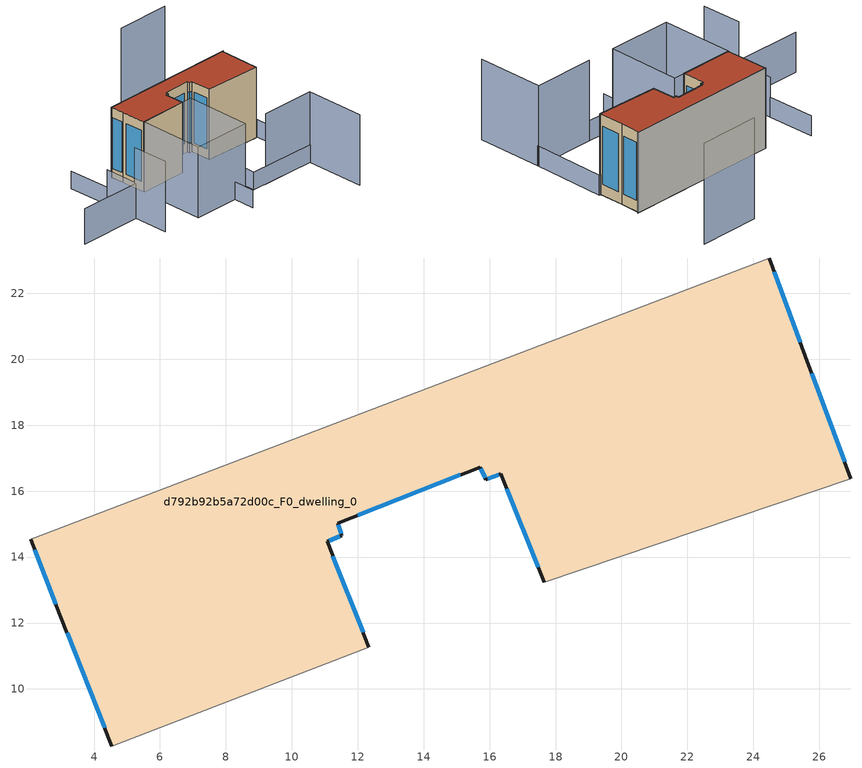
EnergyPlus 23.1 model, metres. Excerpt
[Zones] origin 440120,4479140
d792b92b5a72d00c_F0_dwelling_0
 floor ground (EU_floor_Construction): 26.96,16.38 25.57,20.1 24.48,23.07 2.08,14.54 2.96,12.25 4.54,8.27 12.33,11.27 11.07,14.48 11.51,14.65 11.4,15.03 15.71,16.73 15.89,16.35 16.34,16.52 17.66,13.24 z0
 wall outside (EU_wall_Construction): 17.66,13.24 16.34,16.52 15.89,16.35 15.71,16.73 11.4,15.03 11.51,14.65 11.07,14.48 12.33,11.27 / 4.54,8.27 2.96,12.25 2.08,14.54 / 24.48,23.07 25.57,20.1 26.96,16.38 z0:12
 wall adiabatic (EU_wall_Construction): 26.96,16.38 17.66,13.24 / 12.33,11.27 4.54,8.27 / 2.08,14.54 24.48,23.07 z0:12
 window (EU_Window_Construction): 25.76,19.58 26.77,16.9 / 17.48,13.69 16.53,16.07 / 16.28,16.5 15.95,16.37 / 15.86,16.4 15.73,16.67 / 15.11,16.49 12,15.27 / 11.41,14.98 11.5,14.7 / 11.45,14.63 11.13,14.5 / 11.25,14.03 12.16,11.72 / 4.32,8.82 3.18,11.7 / 2.84,12.57 2.2,14.22 / 24.63,22.66 25.42,20.51 z1.67:10.33
 roof outside (EU_roof_Construction): 24.48,23.07 25.57,20.1 26.96,16.38 17.66,13.24 16.34,16.52 15.89,16.35 15.71,16.73 11.4,15.03 11.51,14.65 11.07,14.48 12.33,11.27 4.54,8.27 2.96,12.25 2.08,14.54 z12
shading: -0.13,1.73 2.11,-4.06 / 22.02,2.78 30.88,6.13 / 30.88,6.13 34.55,-3.58 / 24.72,23.16 2.03,14.52 / 13.95,11.89 17.91,1.3 / 17.91,1.3 8.47,-2.23 / 8.47,-2.23 4.51,8.36 / 4.51,8.36 13.95,11.89 z0:12; 8.5,-2.11 15.86,0.56 / 15.86,0.56 17.15,-3.01 / -4.81,14 -2.05,7.21 / 19.67,1.93 15.85,12.61 / 15.85,12.61 27.13,16.63 / 27.13,16.63 30.94,5.96 / 30.94,5.96 19.67,1.93 z0:3; -2.12,7.18 -0.01,1.52 / -0.01,1.52 -10.33,-2.34 z0:6; 20.42,34.44 11.56,31.02 z0:15
[Building]
EU S2 Campaign: North Axis=0; Terrain=City; Solar Distribution=FullExterior
[Site:Location]
Madrid: Latitude=40.5; Longitude=-3.5; Time Zone=1; Elevation=609
[SizingPeriod:WeatherFileDays]
AnnualSizingPeriod: Begin Month=1; Begin Day of Month=1; End Month=12; End Day of Month=31; Day of Week for Start Day=Monday; Use Weather File Daylight Saving Period=No; Use Weather File Rain and Snow Indicators=No
[MATERIAL]
EU_InternalMass_Material: Roughness=MediumRough; Thickness=0.1; Conductivity=1; Density=1800; Specific Heat=900; Thermal Absorptance=0.9; Solar Absorptance=0.7; Visible Absorptance=0.7
[MATERIAL:NOMASS] Roughness=MediumRough; Thermal Absorptance=0.9; Solar Absorptance=0.7; Visible Absorptance=0.7
Name | Thermal Resistance
EU_wall_NoMass | 1.60022
EU_roof_NoMass | 1.57597
EU_floor_NoMass | 0.470652
[WINDOWMATERIAL:SIMPLEGLAZINGSYSTEM]
EU_Window_SimpleGlazing: UFactor=3.28802; Solar Heat Gain Coefficient=0.85; Visible Transmittance=0.85
[CONSTRUCTION]
EU_wall_Construction: EU_wall_NoMass
EU_roof_Construction: EU_roof_NoMass
EU_floor_Construction: EU_floor_NoMass
EU_InternalMass_Construction: EU_InternalMass_Material
EU_Window_Construction: EU_Window_SimpleGlazing
[ZONE]
d792b92b5a72d00c_F0_dwelling_0: Type=1; Multiplier=1; Ceiling Height=autocalculate; Volume=1695.81; Floor Area=autocalculate; Part of Total Floor Area=Yes
[INTERNALMASS]
d792b92b5a72d00c_F0_dwelling_0_EU_InternalMass: Construction=EU_InternalMass_Construction; Zone or ZoneList=d792b92b5a72d00c_F0_dwelling_0; Surface Area=141.318
[OTHEREQUIPMENT]
EU_Step8_InternalGain_d792b92b5a72d00c_F0_dwelling_0_f000: Fuel Type=Electricity; Zone or ZoneList or Space or SpaceList=d792b92b5a72d00c_F0_dwelling_0; Schedule=EU_Step8_GainSchedule_d792b92b5a72d00c_F0_dwelling_0_f000; Design Level Calculation Method=Watts/Area; Power per Zone Floor Area=1; Fraction Latent=0; Fraction Radiant=0; Fraction Lost=0; Carbon Dioxide Generation Rate=0; EndUse Subcategory=EU_Step8_InternalGains
[ZONEVENTILATION:DESIGNFLOWRATE]
EU_ConstantAir_d792b92b5a72d00c_F0_dwelling_0: Zone or ZoneList or Space or SpaceList=d792b92b5a72d00c_F0_dwelling_0; Schedule=EU_AlwaysOn; Design Flow Rate Calculation Method=AirChanges/Hour; Air Changes per Hour=0.480704; Ventilation Type=Natural; Fan Pressure Rise=0; Fan Total Efficiency=1; Constant Term Coefficient=1; Temperature Term Coefficient=0; Velocity Term Coefficient=0; Velocity Squared Term Coefficient=0; Minimum Indoor Temperature=-100; Maximum Indoor Temperature=100; Delta Temperature=-100; Minimum Outdoor Temperature=-100; Maximum Outdoor Temperature=100; Maximum Wind Speed=40
[HVACTEMPLATE:THERMOSTAT]
EU_HeatOnly_d792b92b5a72d00c_F0_dwelling_0: Constant Heating Setpoint=20; Constant Cooling Setpoint=50
[HVACTEMPLATE:ZONE:IDEALLOADSAIRSYSTEM]
d792b92b5a72d00c_F0_dwelling_0: Template Thermostat=EU_HeatOnly_d792b92b5a72d00c_F0_dwelling_0; System Availability Schedule=EU_AlwaysOn; Maximum Heating Supply Air Temperature=50; Minimum Cooling Supply Air Temperature=13; Maximum Heating Supply Air Humidity Ratio=0.0156; Minimum Cooling Supply Air Humidity Ratio=0.0077; Heating Limit=NoLimit; Cooling Limit=NoLimit; Heating Availability Schedule=EU_AlwaysOn; Cooling Availability Schedule=EU_CoolingOff; Dehumidification Control Type=ConstantSensibleHeatRatio; Cooling Sensible Heat Ratio=0.7; Dehumidification Setpoint=60; Humidification Control Type=None; Humidification Setpoint=30; Outdoor Air Method=None; Outdoor Air Flow Rate per Person=0.00944; Outdoor Air Flow Rate per Zone Floor Area=0; Outdoor Air Flow Rate per Zone=0; Demand Controlled Ventilation Type=None; Outdoor Air Economizer Type=NoEconomizer; Heat Recovery Type=None; Sensible Heat Recovery Effectiveness=0.7; Latent Heat Recovery Effectiveness=0.65
[SIZING:ZONE]
d792b92b5a72d00c_F0_dwelling_0: Zone Cooling Design Supply Air Temperature Input Method=SupplyAirTemperature; Zone Cooling Design Supply Air Temperature=13; Zone Heating Design Supply Air Temperature Input Method=SupplyAirTemperature; Zone Heating Design Supply Air Temperature=50; Zone Cooling Design Supply Air Humidity Ratio=0.008; Zone Heating Design Supply Air Humidity Ratio=0.008; Cooling Design Air Flow Method=DesignDay; Cooling Design Air Flow Rate=0; Cooling Minimum Air Flow per Zone Floor Area=0.000762; Cooling Minimum Air Flow=0; Cooling Minimum Air Flow Fraction=0.2; Heating Design Air Flow Method=DesignDay; Heating Design Air Flow Rate=0; Heating Maximum Air Flow per Zone Floor Area=0.002032; Heating Maximum Air Flow=0.141576; Heating Maximum Air Flow Fraction=0.3; Account for Dedicated Outdoor Air System=No; Dedicated Outdoor Air System Control Strategy=NeutralSupplyAir; Dedicated Outdoor Air Low Setpoint Temperature for Design=autosize; Dedicated Outdoor Air High Setpoint Temperature for Design=autosize; Zone Load Sizing Method=Sensible Load Only No Latent Load; Zone Latent Cooling Design Supply Air Humidity Ratio Input Method=HumidityRatioDifference; Zone Cooling Design Supply Air Humidity Ratio Difference=0.005; Zone Latent Heating Design Supply Air Humidity Ratio Input Method=HumidityRatioDifference; Zone Humidification Design Supply Air Humidity Ratio Difference=0.005
[SCHEDULE:CONSTANT]
Name | Hourly Value
EU_AlwaysOn | 1
EU_CoolingOff | 0
[SCHEDULE:FILE]
EU_Step8_GainSchedule_d792b92b5a72d00c_F0_dwelling_0_f000: File=../../schedules/d792b92b5a72d00c/d792b92b5a72d00c_F0_dwelling_0_f000_gain.csv; Column Number=1; Rows to Skip at Top=0; Number of Hours of Data=8760; Column Separator=Comma; Interpolate to Timestep=No; Minutes per Item=60; Adjust Schedule for Daylight Savings=Yes
